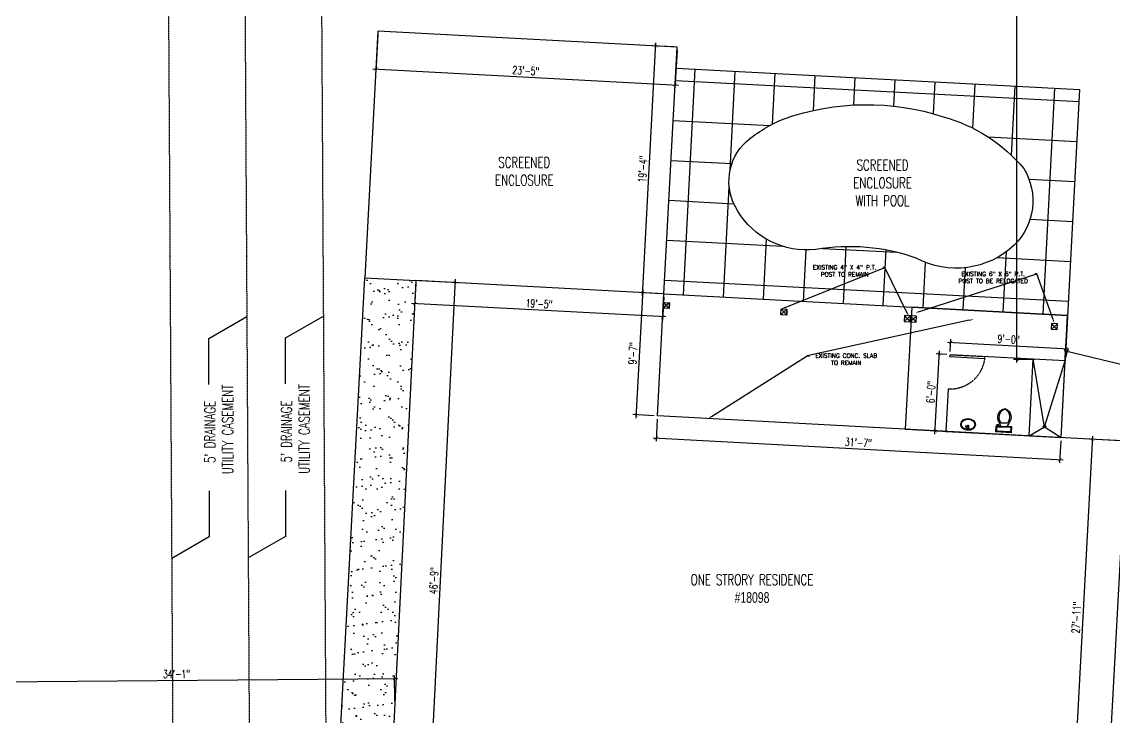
# Model space of a CAD drawing. Header units: inches. Extents: x 44047 to 46838, y -509 to 1872.
# Drawn here: x 45123 to 46147, y 423 to 1075 of the extents above; entities that cross this region are included whole.
import ezdxf
from ezdxf import colors
from ezdxf.entities.mleader import LeaderData, LeaderLine
from ezdxf.math import Vec2, Vec3

# ---------------------------------------------------------------- set-up
doc = ezdxf.new("R2010")
doc.units = ezdxf.units.IN
doc.header["$LTSCALE"] = 0.5
doc.header["$MEASUREMENT"] = 0
doc.linetypes.add('DASHED', pattern=[0.75, 0.5, -0.25])
doc.linetypes.add('HIDDEN', pattern=[0.375, 0.25, -0.125])
doc.layers.get('Defpoints').update_dxf_attribs({"color": 140})
for name, color, linetype in [('A-TEXT', 3, 'Continuous'), ('COM-FXT', 1, 'Continuous'), ('DIMS', 8, 'Continuous'), ('FLP-DR', 1, 'Continuous')]:
    doc.layers.add(name, color=color, linetype=linetype)
doc.layers.add('P-HANDWASH', color=1, linetype='Continuous', lineweight=13)
doc.layers.add('P-TOILET', color=1, linetype='Continuous', lineweight=13)
doc.styles.add('DimText', font='simplex.shx', dxfattribs={"width": 0.7})
doc.styles.add('RomanS', font='romans.shx')
doc.dimstyles.new('Copy of S25-T09375', dxfattribs={"dimscale": 48, "dimtxt": 0.15625, "dimasz": 0.0625, "dimexe": 0.0625, "dimexo": 0.0625, "dimgap": 0.03125, "dimtad": 1, "dimdec": 0, "dimzin": 3, "dimdsep": 46, "dimlunit": 4, "dimtxsty": 'DimText', "dimblk": 'ARCHTICK', "dimcen": 0.09375, "dimdle": 0.0625, "dimclrd": 1, "dimclre": 1, "dimclrt": 2, "dimadec": 1, "dimazin": 1, "dimtfac": 1, "dimtdec": 0, "dimtix": 1, "dimtmove": 2, "dimatfit": 3, "dimfxl": 1, "dimfrac": 1, "dimtzin": 3, "dimlwd": -1, "dimlwe": -1, "dimarcsym": 0})

# ---------------------------------------------------------------- blocks, each defined once
blk = doc.blocks.new('_ArchTick')
at = {"color": 0, "linetype": 'ByBlock', "const_width": 0.15}
blk.add_lwpolyline([(-0.5, -0.5), (0.5, 0.5)], dxfattribs=at)
blk = doc.blocks.new('*D42')
at = {"layer": 'Defpoints', "color": 0, "transparency": 16777216}
for p in [(45456.79321037421, 1066.535599514355), (45737.1913107494, 1051.51743364806), (45735.28897083527, 1015.999614565712)]:
    blk.add_point(p, dxfattribs=at)
at = {"layer": 'DIMS', "color": 1, "transparency": 16777216}
for p, q in [((45456.63275988418, 1063.539893313765), (45454.73041997006, 1028.022074231417)), ((45737.03086025937, 1048.52172744747), (45735.12852034525, 1013.003908365122)), ((45451.89516425949, 1031.178230922032), (45738.28467703586, 1015.839164075687))]:
    blk.add_line(p, q, dxfattribs=at)
at = {"layer": 'DIMS', "color": 1, "transparency": 16777216, "xscale": 3, "yscale": 3, "zscale": 3}
for p, rotation in [((45454.89087046008, 1031.017780432007), 176.9341585486259), ((45735.28897083527, 1015.999614565712), 356.9341585486259)]:
    blk.add_blockref('_ArchTick', p, dxfattribs=dict(at, rotation=rotation))
at = {"layer": 'DIMS', "color": 2, "transparency": 16777216, "insert": (45595.40891150284, 1029.464446730984), "char_height": 7.5, "attachment_point": 5, "rotation": 356.9341585486259, "style": 'DimText'}
blk.add_mtext('23\'-5"', dxfattribs=at)
blk = doc.blocks.new('*D43')
at = {"layer": 'Defpoints', "color": 0, "transparency": 16777216}
for p in [(45717.17305589424, 1052.589614491532), (45737.1913107494, 1051.51743364806), (45724.80453291949, 820.2489149625435)]:
    blk.add_point(p, dxfattribs=at)
at = {"layer": 'DIMS', "color": 1, "transparency": 16777216}
for p, q in [((45704.62582757431, 818.3253896054266), (45717.33350638426, 1055.585320692122)), ((45734.1956045488, 1051.677884138084), (45714.17734969365, 1052.750064981557)), ((45721.8088267189, 820.4093654525682), (45701.79057186376, 821.481546296041))]:
    blk.add_line(p, q, dxfattribs=at)
at = {"layer": 'DIMS', "color": 1, "transparency": 16777216, "xscale": 3, "yscale": 3, "zscale": 3}
for p, rotation in [((45717.17305589424, 1052.589614491532), 86.93415854862526), ((45704.78627806434, 821.3210958060163), 266.9341585486252)]:
    blk.add_blockref('_ArchTick', p, dxfattribs=dict(at, rotation=rotation))
at = {"layer": 'DIMS', "color": 2, "transparency": 16777216, "insert": (45705.02391774717, 937.2743460039537), "char_height": 7.5, "attachment_point": 5, "rotation": 86.93415854862526, "style": 'DimText'}
blk.add_mtext('19\'-4"', dxfattribs=at)
blk = doc.blocks.new('*D44')
at = {"layer": 'Defpoints', "color": 0, "transparency": 16777216}
for p in [(45724.80453291951, 820.2489149625435), (45698.65706934551, 706.8851189434899), (45718.67532420057, 705.8129381000217)]:
    blk.add_point(p, dxfattribs=at)
at = {"layer": 'DIMS', "color": 1, "transparency": 16777216}
for p, q in [((45704.94672855447, 824.3168020066014), (45698.49661885548, 703.8894127429003)), ((45721.80882671892, 820.4093654525682), (45701.79057186385, 821.4815462960364)), ((45715.67961799999, 705.9733885900464), (45695.66136314491, 707.0455694335146))]:
    blk.add_line(p, q, dxfattribs=at)
at = {"layer": 'DIMS', "color": 1, "transparency": 16777216, "xscale": 3, "yscale": 3, "zscale": 3}
for p, rotation in [((45704.78627806444, 821.3210958060117), 86.93415854862627), ((45698.65706934551, 706.8851189434899), 266.9341585486263)]:
    blk.add_blockref('_ArchTick', p, dxfattribs=dict(at, rotation=rotation))
at = {"layer": 'DIMS', "color": 2, "transparency": 16777216, "insert": (45695.76592447285, 764.4220982299125), "char_height": 7.5, "attachment_point": 5, "rotation": 86.93415854862629, "style": 'DimText'}
blk.add_mtext('9\'-7"', dxfattribs=at)
blk = doc.blocks.new('*D52')
at = {"layer": 'Defpoints', "color": 0, "transparency": 16777216}
for p in [(45718.67532420056, 705.8129381000217), (46096.84658544625, 685.5580265308877), (46095.73372698023, 664.7802962383416)]:
    blk.add_point(p, dxfattribs=at)
at = {"layer": 'DIMS', "color": 1, "transparency": 16777216}
for p, q in [((45718.51487371053, 702.817231899432), (45717.40201524452, 682.039501606886)), ((45714.56675953395, 685.1956582974999), (46098.72943318082, 664.6198457483174)), ((46096.68613495622, 682.562320330298), (46095.57327649021, 661.784590037752))]:
    blk.add_line(p, q, dxfattribs=at)
at = {"layer": 'DIMS', "color": 1, "transparency": 16777216, "xscale": 3, "yscale": 3, "zscale": 3}
for p, rotation in [((45717.56246573454, 685.0352078074757), 176.9341585486266), ((46095.73372698023, 664.7802962383416), 356.9341585486266)]:
    blk.add_blockref('_ArchTick', p, dxfattribs=dict(at, rotation=rotation))
at = {"layer": 'DIMS', "color": 2, "transparency": 16777216, "insert": (45906.96708721255, 680.863501255033), "char_height": 7.5, "attachment_point": 5, "rotation": 356.9341585486266, "style": 'DimText'}
blk.add_mtext('31\'-7"', dxfattribs=at)
blk = doc.blocks.new('*D53')
at = {"layer": 'Defpoints', "color": 0, "transparency": 16777216}
for p in [(45492.33773175375, 832.6998729884472), (45724.80453291949, 820.248914962544), (45491.18540722548, 811.1852878106556)]:
    blk.add_point(p, dxfattribs=at)
at = {"layer": 'DIMS', "color": 1, "transparency": 16777216}
for p, q in [((45492.17728126373, 829.7041667878575), (45491.02495673545, 808.1895816100659)), ((45726.64791459181, 798.5738792947277), (45488.18970102489, 811.3457383006803)), ((45724.64408242947, 817.2532087619543), (45723.4917579012, 795.7386235841627))]:
    blk.add_line(p, q, dxfattribs=at)
at = {"layer": 'DIMS', "color": 1, "transparency": 16777216, "xscale": 3, "yscale": 3, "zscale": 3}
for p, rotation in [((45491.18540722548, 811.1852878106556), 176.9341585486256), ((45723.65220839122, 798.7343297847524), 356.9341585486256)]:
    blk.add_blockref('_ArchTick', p, dxfattribs=dict(at, rotation=rotation))
at = {"layer": 'DIMS', "color": 2, "transparency": 16777216, "insert": (45607.73779866351, 810.9155580298288), "char_height": 7.5, "attachment_point": 5, "rotation": 356.93415854862565, "style": 'DimText'}
blk.add_mtext('19\'-5"', dxfattribs=at)
blk = doc.blocks.new('*D54')
at = {"layer": 'Defpoints', "color": 0, "transparency": 16777216}
for p in [(45492.34733671352, 832.8939042544339), (45464.63066832055, 272.9852326261389), (45501.3204717734, 271.1690094325445)]:
    blk.add_point(p, dxfattribs=at)
at = {"layer": 'DIMS', "color": 1, "transparency": 16777216}
for p, q in [((45495.34366776471, 832.7455795037208), (45532.03347121756, 830.9293563101264)), ((45529.18546491709, 834.0740121120293), (45501.17214702269, 268.1726783813542)), ((45467.62699937174, 272.8369078754258), (45504.31680282459, 271.0206846818314))]:
    blk.add_line(p, q, dxfattribs=at)
at = {"layer": 'DIMS', "color": 1, "transparency": 16777216, "xscale": 3, "yscale": 3, "zscale": 3}
for p, rotation in [((45529.03714016637, 831.0776810608395), 87.16605054410567), ((45501.3204717734, 271.1690094325445), 267.1660505441057)]:
    blk.add_blockref('_ArchTick', p, dxfattribs=dict(at, rotation=rotation))
at = {"layer": 'DIMS', "color": 2, "transparency": 16777216, "insert": (45509.22181447526, 551.4182289772757), "char_height": 7.5, "attachment_point": 5, "rotation": 87.16605054410572, "style": 'DimText'}
blk.add_mtext('46\'-9"', dxfattribs=at)
blk = doc.blocks.new('*D59')
at = {"layer": 'Defpoints', "color": 0, "transparency": 16777216}
for p in [(46158.44499444712, 682.2588061644278), (46108.22203730321, 349.0680207264777), (46140.50662966238, 347.338852938512)]:
    blk.add_point(p, dxfattribs=at)
at = {"layer": 'DIMS', "color": 1, "transparency": 16777216}
for p, q in [((46126.32085257797, 686.9836801529832), (46108.06158681319, 346.072314525888)), ((46155.44928824653, 682.419256654452), (46123.16469588735, 684.1484244424182)), ((46137.51092346179, 347.4993034285362), (46105.22633110262, 349.2284712165024))]:
    blk.add_line(p, q, dxfattribs=at)
at = {"layer": 'DIMS', "color": 1, "transparency": 16777216, "xscale": 3, "yscale": 3, "zscale": 3}
for p, rotation in [((46126.16040208795, 683.9879739523935), 86.93415854862693), ((46108.22203730321, 349.0680207264777), 266.9341585486269)]:
    blk.add_blockref('_ArchTick', p, dxfattribs=dict(at, rotation=rotation))
at = {"layer": 'DIMS', "color": 2, "transparency": 16777216, "insert": (46111.23547046346, 516.8469881946125), "char_height": 7.5, "attachment_point": 5, "rotation": 86.9341585486269, "style": 'DimText'}
blk.add_mtext('27\'-11"', dxfattribs=at)
blk = doc.blocks.new('*D46')
at = {"layer": 'Defpoints', "color": 0, "transparency": 16777216}
for p in [(45472.46773632155, 459.6422194064509), (45064.03186371175, 431.9825219278719), (45472.67313239311, 435.452283559158)]:
    blk.add_point(p, dxfattribs=at)
at = {"layer": 'DIMS', "color": 1, "transparency": 16777216}
for p, q in [((45472.64766039487, 438.4521754200933), (45472.4422643233, 462.6421112673861)), ((45060.82657577925, 456.1469857769235), (45475.46762818248, 459.6676914046919)), ((45064.0063917135, 434.9824137888071), (45063.80099564194, 459.1723496360999))]:
    blk.add_line(p, q, dxfattribs=at)
at = {"layer": 'DIMS', "color": 1, "transparency": 16777216, "xscale": 3, "yscale": 3, "zscale": 3}
for p, rotation in [((45472.46773632155, 459.6422194064509), 0.486485177012526), ((45063.82646764018, 456.1724577751646), 180.4864851770125)]:
    blk.add_blockref('_ArchTick', p, dxfattribs=dict(at, rotation=rotation))
at = {"layer": 'DIMS', "color": 2, "transparency": 16777216, "insert": (45268.09646122246, 463.8714093143338), "char_height": 7.5, "attachment_point": 5, "rotation": 0.486485177012526, "style": 'DimText'}
blk.add_mtext('34\'-1"', dxfattribs=at)
blk = doc.blocks.new('*D68')
at = {"layer": 'Defpoints', "color": 0, "transparency": 16777216}
for p in [(46101.31313244597, 768.9511189415102), (45992.85197398573, 763.2311929859402), (46100.69739720695, 757.4549753450547)]:
    blk.add_point(p, dxfattribs=at)
at = {"layer": 'DIMS', "color": 1, "transparency": 16777216}
for p, q in [((45990.47200302415, 774.8877870724205), (46104.30883864656, 768.7906684514855)), ((45993.01242447575, 766.2268991865294), (45993.62815971477, 777.7230427829854)), ((46100.85784769698, 760.4506815456439), (46101.47358293599, 771.9468251420999))]:
    blk.add_line(p, q, dxfattribs=at)
at = {"layer": 'DIMS', "color": 1, "transparency": 16777216, "xscale": 3, "yscale": 3, "zscale": 3}
for p, rotation in [((45993.46770922474, 774.7273365823958), 176.9341585486244), ((46101.31313244597, 768.9511189415102), 356.9341585486243)]:
    blk.add_blockref('_ArchTick', p, dxfattribs=dict(at, rotation=rotation))
at = {"layer": 'DIMS', "color": 2, "transparency": 16777216, "insert": (46047.70941169053, 777.7949769940778), "char_height": 7.5, "attachment_point": 5, "rotation": 356.93415854862434, "style": 'DimText'}
blk.add_mtext('9\'-0"', dxfattribs=at)
blk = doc.blocks.new('A$C58810f25')
at = {"layer": 'FLP-DR'}
blk.add_lwpolyline([(0, 1.73331594836543), (32.39100258051621, 0), (32.49933482729102, 2.024437661282263), (0.1083322467675316, 3.757753609647693), (0, 1.73331594836543)], dxfattribs=at)
at = {"layer": 'FLP-DR', "color": 8, "linetype": 'HIDDEN'}
blk.add_arc((-0.0608004700334277, 1.606205591811658), 32.56757153548142, 0.987923163974045, 86.83573399915738, dxfattribs=at)
blk = doc.blocks.new('toilet')
at = {"layer": 'COM-FXT'}
for p, q in [((10.5, 7.499999999999993), (10, 7.499999999999993)), ((10, 6.499999999999993), (11.5, 6.499999999999993)), ((10, 3.999999999999993), (10, -4.000000000000007)), ((10.5, 9.499999999999993), (10.5, 7.499999999999993)), ((11.5, 9.499999999999993), (10.5, 9.499999999999993)), ((11.5, 6.499999999999993), (11.5, 9.499999999999993)), ((14, -4.000000000000007), (14, 3.999999999999993)), ((8, -9), (4, -9))]:
    blk.add_line(p, q, dxfattribs=at)
blk.add_lwpolyline([(13.9999685112673, 5.999926353033054, -0.5013212597630101), (32.86113981093854, 1.044657343271858, -0.1328909081877282), (32.86113982741608, -1.044699165413483, -0.5013255227242797), (13.99982823710934, -5.99991411855445), (10, -4.000000000000007), (10, -10), (2, -10), (2.000000000000007, 10), (10, 9.999999999999993), (10, 3.999999999999993), (14.00016393024498, 6.000081965122256)], format="xyb", dxfattribs=at)
for points in [[(3, -8), (3.000000000000007, 8)], [(4.000000000000007, 8.999999999999993), (8.000000000000007, 8.999999999999993)], [(9, 7.999999999999993), (9, -8.000000000000007)]]:
    blk.add_lwpolyline(points, dxfattribs=at)
for centre, radius, start, end in [((3.875000000000007, 8.125000000000004), 0.8838834999999999, 81.86989999999994, 188.1301), ((8.125000000000007, 8.125000000000004), 0.8838834999999999, 351.8699, 98.13010199999997), ((21.8174092908846, -4.199957580658975), 11.3291791325804, 31.05317606259502, 133.6322745576281), ((27.87646475467886, -2.096609841828467e-05), 4, 335.7318259511041, 24.26817525506292), ((3.875, -8.124999999999996), 0.8838834999999999, 171.8699, 278.1300999999999), ((8.125, -8.124999999999996), 0.8838834999999999, 261.8699, 8.130100000000018), ((21.81738596564128, 4.199890672038237), 11.32918622148567, 226.3679078330526, 328.9469934226137)]:
    blk.add_arc(centre, radius, start, end, dxfattribs=at)
at = {"layer": 'Defpoints'}
blk.add_point((15, -4.667924896040176e-05), dxfattribs=at)
blk = doc.blocks.new('Bath Sink')
at = {"layer": 'P-HANDWASH', "lineweight": 5}
for p, q in [((-3.985825609085651, 0.05420889296055975), (-3.783988130893789, 0.666718688691617)), ((-3.825449630803746, -0.677659403182588), (-3.309784275302292, 0.8872139018358212)), ((-3.309784275302292, 0.8872139018358212), (-0.8282818582030274, 0.8872139018358212)), ((0.5758679483251541, 1.429196125663111), (2.002211601457702, 3.513932751187895)), ((3.309742252924536, 0.8873133724928266), (1.002179780827461, 0.8872440217282929)), ((2.544232880003477, 3.141227011550654), (1.134689062850171, 1.080929743442539)), ((3.825484209068435, -0.6776341626209614), (3.309742252924536, 0.8873133724928266)), ((3.985833650749413, 0.05444847040780587), (3.783959356561752, 0.6669461332548963))]:
    blk.add_line(p, q, dxfattribs=at)
for centre, radius in [((-1.942120890579744, 0.06007171804503741), 0.2665890373946038), ((-0.02471555615825594, 4.415362983271734), 1.344650110944435), ((-0.02471555615825594, 4.415362983271734), 1.101793776107621), ((-0.02471555615825594, 4.415362983271734), 0.1720858190194747), ((1.942101519221239, 0.06018845313246857), 0.2665890373946038)]:
    blk.add_circle(centre, radius, dxfattribs=at)
for centre, radius, start, end in [((-1.065812896903296, 2.209234653621934), 0.2128046339908395, 27.64439847771271, 203.864210649903), ((-8.738347079720654, -1.185032368413886), 8.177000453321106, 7.722931560624327, 23.86421064990297), ((-1.015396011377391, 2.174035960889341), 0.1575586195876426, 89.25166587305569, 172.2349174781302), ((6.366248164968681, 6.101958349743654), 8.177000453321106, 207.6443984777127, 223.7856776533808), ((-3.324909680737747, -0.002434475489280885), 2.776126556850262, 3.994044638134168, 25.49530205802242), ((0, 0), 0.6413333688879299, 187.7229315606243, 43.78567765338136), ((-0.02471555615825594, 0.00146993616817781), 0.5190853054896466, 53.92915045819742, 167.1557320601473), ((2.071319402610214, 2.600897199883548), 2.776126556850262, 206.013307103064, 227.5145643183764), ((-4.238315372120709, 10.44379508668044), 10.44291968507845, 294.1979000983657, 295.3017425147386), ((-2.06641043576937, 3.246082801365446), 3.20666684443965, 312.1188936969804, 325.486761164964), ((-0.3537388303530093, 1.60468638774455), 0.938854400686627, 303.2508477105049, 326.9930928597739), ((3.776965588643321, -0.7359596345222599), 3.20666684443965, 145.4867025102749, 168.9738092555116), ((1.614418574253932, 0.2731407652536291), 0.938854400686627, 144.8467238218948, 173.3537428822992), ((-0.640066782636822, 5.33081942689023), 3.20666684443965, 325.486761164964, 339.9892066426125), ((2.791386940549273, 4.081140300999323), 0.4452603963289739, 310.9842572268959, 159.9892066426125), ((2.704158812179998, 3.947878706026131), 0.2432426539818091, 207.422967175592, 266.6757840501908), ((5.186509405796613, 1.324337633352116), 3.20666684443965, 130.9842572268959, 145.4867025102749), ((2.788300838955251, 4.067936104845103), 0.2605052841723741, 315.3635488660453, 117.4443261021622), ((2.848487402843148, 4.101576422384824), 0.3093069251884041, 336.3620423404261, 46.61725154261521)]:
    blk.add_arc(centre, radius, start, end, dxfattribs=at)
at = {"layer": 'P-HANDWASH', "lineweight": 5, "extrusion": (2.501669796823274e-32, 1.665334536937735e-16, -1)}
blk.add_ellipse((-2.101043060065422e-05, 6.573650866576827), major_axis=(-9.940667217762917, 1.49328956959466e-15), ratio=0.7903225806451614, dxfattribs=at)
at = {"layer": 'P-HANDWASH', "lineweight": 5, "extrusion": (-5.551115123125785e-17, 5.551115123125603e-17, -1)}
blk.add_ellipse((-0.6616553537248393, 4.415362983271734), major_axis=(0.4648539785440732, 2.048554482074462e-17), ratio=0.1379644788448604, dxfattribs=at)
at = {"layer": 'P-HANDWASH', "lineweight": 5, "extrusion": (3.519265968729765e-17, 1.719777770943962e-16, -0.9999999999999999)}
blk.add_ellipse((-0.5763216015207462, 4.73383288198238), major_axis=(0.4025753544694339, -0.2324269892720367), ratio=0.1379644788448604, dxfattribs=at)
at = {"layer": 'P-HANDWASH', "lineweight": 5, "extrusion": (-7.582964277521803e-17, 2.031849154396019e-17, -1)}
blk.add_ellipse((-0.5763216015207462, 4.096893084561998), major_axis=(0.4025753544694337, 0.2324269892720367), ratio=0.1379644788448603, dxfattribs=at)
at = {"layer": 'P-HANDWASH', "lineweight": 5, "extrusion": (2.884444029575347e-16, 1.665334536937734e-16, -1)}
blk.add_ellipse((-0.3431854549269673, 4.966969028634594), major_axis=(0.2324269892720365, -0.4025753544694342), ratio=0.1379644788448604, dxfattribs=at)
at = {"layer": 'P-HANDWASH', "lineweight": 5, "extrusion": (-1.288140747229145e-17, 1.997333527100253e-16, -1)}
blk.add_ellipse((-0.3431854549269673, 3.863756937909784), major_axis=(0.2324269892720365, 0.4025753544694339), ratio=0.1379644788448604, dxfattribs=at)
at = {"layer": 'P-HANDWASH', "lineweight": 5, "extrusion": (1.975928655650806e-32, 1.110223024625157e-16, -1)}
blk.add_ellipse((-0.02471555615825594, 5.052302780693026), major_axis=(-6.983048344119714e-17, -0.4648539785440733), ratio=0.1379644788448604, dxfattribs=at)
at = {"layer": 'P-HANDWASH', "lineweight": 5, "extrusion": (-5.551115123125782e-17, -1.387778780781448e-17, -1)}
blk.add_ellipse((-0.02471555615825594, 3.778423185617612), major_axis=(-2.398244705997461e-16, 0.4648539785440733), ratio=0.1379644788448604, dxfattribs=at)
at = {"layer": 'P-HANDWASH', "lineweight": 5, "extrusion": (1.239037099348071e-16, -7.437084071668744e-18, -0.9999999999999999)}
blk.add_ellipse((0.2937543426396161, 4.966969028634594), major_axis=(-0.2324269892720367, -0.4025753544694339), ratio=0.1379644788448604, dxfattribs=at)
at = {"layer": 'P-HANDWASH', "lineweight": 5, "extrusion": (-8.970743058303263e-17, 4.435552512375462e-17, -1)}
blk.add_ellipse((0.2937543426396161, 3.863756937909784), major_axis=(-0.2324269892720368, 0.4025753544694338), ratio=0.1379644788448603, dxfattribs=at)
at = {"layer": 'P-HANDWASH', "lineweight": 5, "extrusion": (-6.938893903907244e-17, 1.201851678989729e-16, -1)}
blk.add_ellipse((0.5268904892334092, 4.73383288198238), major_axis=(-0.402575354469434, -0.2324269892720369), ratio=0.1379644788448604, dxfattribs=at)
at = {"layer": 'P-HANDWASH', "lineweight": 5, "extrusion": (9.070381091855557e-17, 2.681259114135748e-16, -1)}
blk.add_ellipse((0.5268904892334092, 4.096893084561998), major_axis=(-0.4025753544694339, 0.2324269892720365), ratio=0.1379644788448604, dxfattribs=at)
at = {"layer": 'P-HANDWASH', "lineweight": 5, "extrusion": (1.051482282344932e-32, 1.110223024625156e-16, -1)}
blk.add_ellipse((0.6122242414083274, 4.415362983271734), major_axis=(-0.4648539785440732, 4.402590393778519e-17), ratio=0.1379644788448604, dxfattribs=at)
at = {"layer": 'P-HANDWASH', "lineweight": 5}
for points, knots in [([(-4.028543211073, -0.07542485954309086), (-4.19109259298142, -0.01550844507437432), (-4.351398464380665, 0.04800617936689378), (-4.98276692679579, 0.3161345280395835), (-5.433657803624058, 0.5487277205456849), (-6.276890798822151, 1.069222671971147), (-6.669215795492818, 1.357109984681301), (-7.384245007518771, 1.978807535566375), (-7.706937303852996, 2.312596266697255), (-8.27421995257042, 3.015519350401519), (-8.518810150148624, 3.384627805862692), (-8.924206143378683, 4.147149921861455), (-9.085027661506146, 4.54054412970072), (-9.31977631705982, 5.340864944191708), (-9.393726076486644, 5.747792576498796), (-9.433821200152096, 6.29535035823028), (-9.438910936134278, 6.43450063830187), (-9.438910936134278, 6.573650866576827), (-9.438910936134278, 6.828588087575554), (-9.421820711443019, 7.083526359194366), (-9.332912888577326, 7.744501531361493), (-9.234191194348256, 8.148654806437662), (-8.950549808277543, 8.940449965160042), (-8.765607531415824, 9.328086174568853), (-8.313289209528108, 10.07597391314357), (-8.045901777295029, 10.43620261423257), (-7.43513492675639, 11.11829076042432), (-7.09175969468896, 11.44012484364066), (-6.338247571617316, 12.03510499794356), (-5.928124650596004, 12.30823155613598), (-5.052838305629066, 12.79684112204268), (-4.587692642376012, 13.01231150014246), (-3.616076137756579, 13.37849841044954), (-3.109623827870422, 13.52920748355336), (-2.070549836487771, 13.76090087181819), (-1.537946537820233, 13.84188123437889), (-0.4626106998205302, 13.93145098756304), (0.08010366141722614, 13.94003898809206), (1.159285449912772, 13.88453960185052), (1.695734723807618, 13.82045306808232), (2.74621832215476, 13.62170930629691), (3.260234321727893, 13.48705536873149), (4.250437979006961, 13.15160972057947), (4.726607105436841, 12.95082451903545), (5.627011312100478, 12.48973424370979), (6.051228280501533, 12.22944040454695), (6.835483452314406, 11.65787617571914), (7.195506359430993, 11.34662359760932), (7.841502807410734, 10.68318171575265), (8.127469211058553, 10.33101681169774), (8.61821650023083, 9.596649197427723), (8.823004924944485, 9.214471143318406), (9.14701129671306, 8.431065781320285), (9.266250495155361, 8.029849356677005), (9.417074476105114, 7.218854373407339), (9.448677603294414, 6.80906387718278), (9.423775003522678, 5.990905058141834), (9.367265744219964, 5.582515500328554), (9.167032708271933, 4.777212892176976), (9.023287406239064, 4.380294114172102), (8.651242713033668, 3.608549460313043), (8.422924951193721, 3.233739905125731), (7.886842246130925, 2.517234004715647), (7.579074372900067, 2.175563414982207), (6.891995720631655, 1.536073016638511), (6.512695093073603, 1.238276016973032), (5.69312689568838, 0.6962186762166311), (5.252875822536737, 0.451974135965429), (4.541659788634746, 0.1250220449392145), (4.287966159908166, 0.02023172118242655), (4.02856132695959, -0.07539848273427197)], [5.148830076774693, 5.148830076774693, 5.148830076774693, 5.148830076774693, 5.205466529250736, 5.205466529250736, 5.37545179391878, 5.37545179391878, 5.545437058586825, 5.545437058586825, 5.715422323254869, 5.715422323254869, 5.885407587922914, 5.885407587922914, 6.055392852590958, 6.055392852590958, 6.225378117259003, 6.225378117259003, 6.283185307179586, 6.283185307179586, 6.283185307179586, 6.389093896388986, 6.389093896388986, 6.559079161057031, 6.559079161057031, 6.729064425725076, 6.729064425725076, 6.89904969039312, 6.89904969039312, 7.069034955061165, 7.069034955061165, 7.23902021972921, 7.23902021972921, 7.409005484397254, 7.409005484397254, 7.578990749065299, 7.578990749065299, 7.748976013733344, 7.748976013733344, 7.918961278401389, 7.918961278401389, 8.088946543069433, 8.088946543069433, 8.258931807737477, 8.258931807737477, 8.428917072405522, 8.428917072405522, 8.598902337073568, 8.598902337073568, 8.76888760174161, 8.76888760174161, 8.938872866409657, 8.938872866409657, 9.1088581310777, 9.1088581310777, 9.278843395745746, 9.278843395745746, 9.448828660413788, 9.448828660413788, 9.618813925081835, 9.618813925081835, 9.788799189749877, 9.788799189749877, 9.958784454417923, 9.958784454417923, 10.12876971908597, 10.12876971908597, 10.29875498375401, 10.29875498375401, 10.46874024842205, 10.46874024842205, 10.55912588178352, 10.55912588178352, 10.55912588178352, 10.55912588178352]), ([(-3.783988130893789, 0.666718688691617), (-4.07780236602882, 0.7759471625140577), (-4.363022496570792, 0.8976375646579982), (-5.037028944812619, 1.22434373228225), (-5.414115481194784, 1.442109959469235), (-6.114027259512667, 1.918320044007487), (-6.436835189188614, 2.17674183669078), (-7.020693550687568, 2.725266028467558), (-7.281736683811559, 3.015335239333581), (-7.737379556572037, 3.617782165606513), (-7.931993465238904, 3.930122509434113), (-8.252843648741774, 4.568463201635495), (-8.379120158902921, 4.894442784209787), (-8.563297221067856, 5.553102037704775), (-8.621245091949575, 5.885800659694723), (-8.653770620940477, 6.337325483245877), (-8.658021490431665, 6.455488255988712), (-8.658021490431665, 6.573650866576827), (-8.658021490431665, 6.828066552278869), (-8.638321881242561, 7.082489606558738), (-8.547109398413, 7.668274556870529), (-8.461332732535936, 7.998937871571798), (-8.221350592822404, 8.650959535001675), (-8.067096591095122, 8.972318946251107), (-7.690762279994445, 9.598068737866924), (-7.468651725525106, 9.902428335491095), (-6.959557963178568, 10.48510926979088), (-6.672570676680095, 10.76339323091997), (-6.039550485953242, 11.2845650732479), (-5.693530248464469, 11.52742413505439), (-4.950973448713498, 11.96913778268026), (-4.554455746235902, 12.16797461877286), (-3.721625572933249, 12.51448544601863), (-3.28533247524571, 12.66214985816168), (-2.385274139334911, 12.90100462748433), (-1.921527038521646, 12.99219030458335), (-0.9799172776601353, 13.11482557379895), (-0.5020716188909802, 13.14627328165898), (0.4538705489774344, 13.14831118038546), (0.9319504848736102, 13.11890134278838), (1.874488996932428, 13.00026925990642), (2.338930599172244, 12.91104882678519), (3.240812701541017, 12.67598122983782), (3.678235109814892, 12.53013862523312), (4.513715015107067, 12.18706193147955), (4.911753167539899, 11.98983720878914), (5.657678814523877, 11.55108156656479), (6.005547367979887, 11.30956806381619), (6.642509814990831, 10.79078191836015), (6.93159068527055, 10.51353771287268), (7.445021632434049, 9.932620385273367), (7.669375030683739, 9.62898451201545), (8.050252579642319, 9.004393602382152), (8.206806076715026, 8.683469967736528), (8.451381911552488, 8.032090919262373), (8.539452592830287, 7.701635856573375), (8.64753784339183, 7.037084604196025), (8.667587087503819, 6.702946874743247), (8.639892476491497, 6.035634521434076), (8.59213871740647, 5.702404691811353), (8.428427179424546, 5.0418215119862), (8.312424231245757, 4.714442665741444), (8.01203457328242, 4.072146042271925), (7.82760464470627, 3.757244229208482), (7.391882952704378, 3.148305174023335), (7.140573001705803, 2.8543044544449), (6.575298803975443, 2.29650858851619), (6.261339379237967, 2.032748014422395), (5.577836366971042, 1.544568533615347), (5.208309218371426, 1.32017337704292), (4.486861884305085, 0.9512888918416138), (4.141808987004737, 0.7997528922960555), (3.783987880429351, 0.6667257670233084)], [5.152029941007743, 5.152029941007743, 5.152029941007743, 5.152029941007743, 5.26254688275793, 5.26254688275793, 5.423175054811605, 5.423175054811605, 5.583803226865279, 5.583803226865279, 5.744431398918953, 5.744431398918953, 5.905059570972628, 5.905059570972628, 6.065687743026302, 6.065687743026302, 6.226315915079977, 6.226315915079977, 6.283185307179586, 6.283185307179586, 6.283185307179586, 6.405630684219937, 6.405630684219937, 6.566258856273611, 6.566258856273611, 6.726887028327286, 6.726887028327286, 6.88751520038096, 6.88751520038096, 7.048143372434635, 7.048143372434635, 7.208771544488309, 7.208771544488309, 7.369399716541983, 7.369399716541983, 7.530027888595657, 7.530027888595657, 7.690656060649331, 7.690656060649331, 7.851284232703006, 7.851284232703006, 8.01191240475668, 8.01191240475668, 8.172540576810354, 8.172540576810354, 8.33316874886403, 8.33316874886403, 8.493796920917703, 8.493796920917703, 8.654425092971376, 8.654425092971376, 8.815053265025051, 8.815053265025051, 8.975681437078727, 8.975681437078727, 9.1363096091324, 9.1363096091324, 9.296937781186074, 9.296937781186074, 9.45756595323975, 9.45756595323975, 9.618194125293424, 9.618194125293424, 9.778822297347098, 9.778822297347098, 9.939450469400771, 9.939450469400771, 10.10007864145445, 10.10007864145445, 10.26070681350812, 10.26070681350812, 10.4213349855618, 10.4213349855618, 10.55592872941047, 10.55592872941047, 10.55592872941047, 10.55592872941047]), ([(3.668425274725962, -0.201060579190198), (3.556742465200927, -0.2378668911969726), (3.44412981597327, -0.2730020326935119), (2.825486359877885, -0.4552789537538047), (2.303515639449046, -0.5703150191302484), (1.241645110413103, -0.7289857959085566), (0.7017635624649898, -0.7726179571682223), (-0.3796462330017789, -0.787044531479296), (-0.9211563417105424, -0.7578387242792815), (-1.989487072326966, -0.6275468170597378), (-2.516289472393524, -0.5264627762844611), (-3.244273679056647, -0.3338238796786754), (-3.457986061087936, -0.2704107095451036), (-3.668402173144912, -0.2010724626597948)], [4.31736277281689, 4.31736277281689, 4.31736277281689, 4.31736277281689, 4.355540205910514, 4.355540205910514, 4.525525470578558, 4.525525470578558, 4.695510735246603, 4.695510735246603, 4.865495999914647, 4.865495999914647, 5.035481264582692, 5.035481264582692, 5.107408275151194, 5.107408275151194, 5.107408275151194, 5.107408275151194])]:
    blk.add_open_spline(points, degree=3, knots=knots, dxfattribs=at)
blk = doc.blocks.new('*D139')
at = {"layer": 'Defpoints', "color": 0, "transparency": 16777216}
for p in [(46055.35204466707, 1496.673891788083), (46075.24009256076, 1496.673891788083), (46075.24009256076, 758.8184725412924)]:
    blk.add_point(p, dxfattribs=at)
at = {"layer": 'DIMS', "color": 1, "transparency": 16777216}
for p, q in [((46072.24009256076, 1496.673891788083), (46052.35204466707, 1496.673891788083)), ((46055.35204466707, 755.8184725412924), (46055.35204466707, 1499.673891788083)), ((46072.24009256076, 758.8184725412924), (46052.35204466707, 758.8184725412924))]:
    blk.add_line(p, q, dxfattribs=at)
at = {"layer": 'DIMS', "color": 1, "transparency": 16777216, "xscale": 3, "yscale": 3, "zscale": 3}
for p, rotation in [((46055.35204466707, 1496.673891788083), 90), ((46055.35204466707, 758.8184725412924), 270)]:
    blk.add_blockref('_ArchTick', p, dxfattribs=dict(at, rotation=rotation))
at = {"layer": 'DIMS', "color": 2, "transparency": 16777216, "insert": (46049.38775895278, 1127.746182164675), "char_height": 7.5, "attachment_point": 5, "rotation": 90, "style": 'DimText'}
blk.add_mtext('61\'-6"', dxfattribs=at)
blk = doc.blocks.new('*D140')
at = {"layer": 'Defpoints', "color": 0, "transparency": 16777216}
for p in [(46100.69739720684, 757.4549753450628), (46102.81195227963, 766.2286384095496), (46427.60711380222, 678.6659228716217)]:
    blk.add_point(p, dxfattribs=at)
at = {"layer": 'DIMS', "color": 1, "transparency": 16777216}
for p, q in [((46101.40030554029, 760.371466365923), (46103.51486061309, 769.1451294304097)), ((46432.63815989587, 686.7366776026574), (46099.89546125877, 766.9315467430006)), ((46428.31002213567, 681.5824138924818), (46430.42457720847, 690.3560769569685))]:
    blk.add_line(p, q, dxfattribs=at)
at = {"layer": 'DIMS', "color": 1, "transparency": 16777216, "xscale": 3, "yscale": 3, "zscale": 3}
for p, rotation in [((46102.81195227963, 766.2286384095496), 166.4494725128615), ((46429.72166887501, 687.4395859361084), 346.4494725128616)]:
    blk.add_blockref('_ArchTick', p, dxfattribs=dict(at, rotation=rotation))
at = {"layer": 'DIMS', "color": 2, "transparency": 16777216, "insert": (46267.66425928788, 732.6323740833504), "char_height": 7.5, "attachment_point": 5, "rotation": 346.4494725128616, "style": 'DimText'}
blk.add_mtext('28\'-0"', dxfattribs=at)
blk = doc.blocks.new('*D141')
at = {"layer": 'Defpoints', "color": 0, "transparency": 16777216}
for p in [(45982.7545947067, 763.7720101906707), (45992.85197398567, 763.231192986038), (45989.00116222501, 691.33424417177)]:
    blk.add_point(p, dxfattribs=at)
at = {"layer": 'DIMS', "color": 1, "transparency": 16777216}
for p, q in [((45978.74333245601, 688.8793551758135), (45982.91504519672, 766.7677163912599)), ((45989.85626778508, 763.3916434760654), (45979.7588885061, 763.9324606806977)), ((45986.00545602442, 691.4946946617974), (45975.90807674544, 692.0355118664297))]:
    blk.add_line(p, q, dxfattribs=at)
at = {"layer": 'DIMS', "color": 1, "transparency": 16777216, "xscale": 3, "yscale": 3, "zscale": 3}
for p, rotation in [((45982.7545947067, 763.7720101906707), 86.9341585485728), ((45978.90378294604, 691.8750613764028), 266.9341585485728)]:
    blk.add_blockref('_ArchTick', p, dxfattribs=dict(at, rotation=rotation))
at = {"layer": 'DIMS', "color": 2, "transparency": 16777216, "insert": (45974.87343959424, 728.1425266387096), "char_height": 7.5, "attachment_point": 5, "rotation": 86.93415854857278, "style": 'DimText'}
blk.add_mtext('6\'-0"', dxfattribs=at)

msp = doc.modelspace()

# ---------------------------------------------------------------- hatches: boundary and pattern name
at = {"true_color": 0x636466}
h = msp.add_hatch(dxfattribs=at)
h.set_pattern_fill('ANSI37', color=251, scale=300, angle=42)
h.set_pattern_definition([(87.00000000000001, (0, 0), (-37.44860755329653, 1.962598359110391), []), (177, (0, 0), (-1.962598359110395, -37.44860755329653), [])])
h.paths.add_polyline_path([(46114.31534571816, 1011.710183841915), (45736.14408447246, 1031.965095411058), (45724.8045329195, 820.2489149625435), (46102.9757941652, 799.994003393401)])
edge = h.paths.add_edge_path(flags=16)
edge.add_arc((46012.29460945182, 907.4161803817351), 58.14689460999882, -45.46969205234279, 31.35211645178839, ccw=False)
edge.add_arc((45998.69596721861, 923.5689775820887), 79.2152825415344, 241.77765304327158, 313.34869528956483, ccw=False)
edge.add_arc((45898.34042096198, 674.6553283633009), 189.8372249927697, 70.65165937440862, 99.47997284960188)
edge.add_arc((45858.38911152185, 936.5433132936914), 75.14683983293699, 210.5310327224101, 276.6363932503788, ccw=False)
edge.add_arc((45836.52571191137, 925.6916176560828), 50.83245750016504, 132.5129141984397, 212.5147191577659, ccw=False)
edge.add_arc((45888.01387995415, 860.6496890249218), 133.7046100575534, 112.2299286052801, 129.941209034994, ccw=False)
edge.add_arc((45914.68530044534, 764.8846853086825), 232.7284913614045, 72.00851325896622, 109.38741277172531, ccw=False)
edge.add_arc((45946.82073624558, 841.7474595054742), 149.8536783127803, 39.79976674320562, 74.61817308879529, ccw=False)
h.paths.add_polyline_path([(45897.6228364642, 900.0745434691975), (45961.6228364642, 900.0745434691975), (45961.6228364642, 948.4078768025307), (45897.6228364642, 948.4078768025307)], flags=0)
h = msp.add_hatch(dxfattribs=at)
h.set_pattern_fill('AR-SAND', color=251, scale=10)
h.set_pattern_definition([(37.50000000000001, (4984.602370464141, 0.01067052681571568), (-0.6299335810960816, 19.26823769013158), [0, -15.2, 0, -17, 0, -16.25]), (7.499999999999999, (4984.602370464141, 0.01067052681571568), (17.69776705267727, 28.2214606522974), [0, -8.2, 0, -13.7, 0, -5.25]), (327.5, (4972.302370464141, 0.01067052681571568), (31.14141861751495, 0.05659053536964942), [0, -5, 0, -18, 0, -23.5]), (317.5, (4972.302370464141, 0.01067052681571568), (30.06126604572294, 8.776755649342494), [0, -2.5, 0, -11.8, 0, -13.5])])
h.paths.add_polyline_path([(45492.1317797638, 832.9045747812492), (45444.40643254432, 835.2670808288385), (45414.21896953658, 275.6844163165828), (45464.40330036688, 272.7573072497409)])

# ---------------------------------------------------------------- linework, layer by layer
at = {"color": 30, "linetype": 'DASHED', "true_color": 0xf26722}
for p, q in [((45258.16002255239, 1496.673891788083), (45266.87567404407, -3.326108211917017)), ((45401.59118153949, 1496.673891788083), (45410.30683303118, -3.326108211917017))]:
    msp.add_line(p, q, dxfattribs=at)
at = {"color": 251, "linetype": 'DASHED', "true_color": 0x636466}
msp.add_line((45329.87560204594, 1496.673891788083), (45338.59125353763, -3.326108211917017), dxfattribs=at)
at = {"color": 1}
for p, q in [((45736.14408447244, 1031.965095411058), (46114.31534571816, 1011.710183841915)), ((46114.31534571816, 1011.710183841915), (46100.69739720684, 757.4549753450605)), ((45724.8045329195, 820.2489149625435), (46102.9757941652, 799.994003393401)), ((45729.85420743145, 811.9880442074726), (45724.06792016533, 806.790075404766)), ((45724.36207939705, 812.2822034391793), (45729.56004819975, 806.4959161730585)), ((45729.56004819975, 806.4959161730585), (45729.85420743145, 811.9880442074726)), ((45840.07244606957, 805.8133227337257), (45834.28615880345, 800.6153539310191)), ((45834.58031803517, 806.1074819654324), (45839.77828683786, 800.3211946993116)), ((45839.77828683786, 800.3211946993116), (45840.07244606957, 805.8133227337257)), ((45955.73387962182, 799.6003313826156), (45949.9475923557, 794.402362579909)), ((45950.24175158742, 799.8944906143223), (45955.43972039011, 794.1082033482015)), ((45961.27352508984, 799.2726440931882), (45955.48723782372, 794.0746752904815)), ((45955.78139705544, 799.5668033248949), (45960.97936585813, 793.7805160587741)), ((46093.43830875061, 792.1448312577003), (46087.65202148449, 786.9468624549936)), ((46087.94618071622, 792.4389904894069), (46093.14414951891, 786.6527032232862))]:
    msp.add_line(p, q, dxfattribs=at)
at = {"color": 8}
for p, q in [((46081.3659133018, 695.6603218735958), (46070.74013917958, 759.0594907442675)), ((46081.3659133018, 695.6603218735958), (46100.69739720684, 757.4549753450605)), ((46066.89094871528, 687.1624550931865), (46081.3659133018, 695.6603218735958)), ((46081.3659133018, 695.6603218735958), (46096.8465854462, 685.5580265308906))]:
    msp.add_line(p, q, dxfattribs=at)
for points in [[(45724.8045329195, 820.2489149625435), (45737.1913107494, 1051.51743364806), (45456.79321037421, 1066.535599514355), (45444.40643254432, 835.2670808288385), (45492.34733671351, 832.8939042544334)], [(46099.73469426668, 739.4807381415279), (46100.69739720684, 757.4549753450605), (45992.85197398561, 763.231192986041)], [(45991.11711145381, 730.8402763681598), (45989.00115394122, 691.334089508528), (46063.16382785248, 687.3620802663146), (46096.8465854462, 685.5580265309111), (46097.80928838636, 703.5322637344553)]]:
    msp.add_lwpolyline(points)
at = {"color": 1}
msp.add_lwpolyline([(45837.43016808924, 984.4164488783244, -0.1645579116700901), (45986.56947119148, 986.2333168551486, -0.1531036973965999), (46061.95123875341, 937.6697837900974, -0.3483435447581501), (46053.0722391462, 865.9644461683893, -0.3228516715394679), (45961.23549880557, 853.7708809432042, 0.1264548928489341), (45867.07368900797, 861.8999904123739, -0.2967136222612868), (45793.66106995915, 898.3683454176753, -0.3639791532301447), (45802.17535498911, 963.161495088756, -0.07743425203353135), (45837.43016808924, 984.4164488783244)], format="xyb", dxfattribs=at)
for points in [[(45464.61885731659, 272.7466367229255), (45414.43452648629, 275.6737457897671), (45444.62198949403, 835.2564103020229)], [(45298.49132403644, 735.3839504638236), (45298.49132403644, 778.5519827886965), (45333.92931995814, 799.0121192736339)], [(45370.20448241151, 735.8006350610003), (45370.20448241151, 778.9686673858732), (45405.64247833322, 799.4288038708106)], [(45956.95266192623, 807.8150250670386), (45950.8234532073, 693.3790482045218), (46096.84658544625, 685.5580265308871), (46102.97579416522, 799.9940033933999), (45956.95266192623, 807.8150250670386)], [(46066.88932741894, 687.1625419301081), (46070.74013917958, 759.0594907442672)], [(46097.80928838636, 703.5322637344553), (46099.73469426668, 739.4807381415279)], [(45298.50598436857, 635.6550386368981), (45298.50598436857, 592.4870063120252), (45263.53106987108, 572.2942300120137)], [(45370.21914274365, 636.0717232340749), (45370.21914274365, 592.9036909092019), (45335.24422824616, 572.7109146091905)]]:
    msp.add_lwpolyline(points, dxfattribs=at)
for points in [[(46140.50662966238, 347.338852938512), (46158.44499444712, 682.2588061644274), (45718.67532420057, 705.8129381000217), (45724.8045329195, 820.2489149625435), (45492.33773175375, 832.6998729884472), (45464.63066832054, 272.9852326261389), (45695.89918700606, 260.5984547962435), (45701.35735560892, 370.8597563575169)], [(45729.85420743147, 811.9880442074718), (45729.56004819975, 806.4959161730585), (45724.06792016533, 806.790075404766), (45724.36207939705, 812.2822034391793)], [(45840.07244606959, 805.8133227337249), (45839.77828683786, 800.3211946993116), (45834.28615880345, 800.6153539310191), (45834.58031803517, 806.1074819654324)], [(45950.2894700328, 799.9100817879879), (45949.99531080109, 794.4179537535746), (45955.48743883552, 794.1237945218526), (45955.78159806721, 799.6159225562805)], [(45955.78159806722, 799.6159225562369), (45955.48743883552, 794.1237945218236), (45960.97956686994, 793.8296352901016), (45961.27372610164, 799.3217633245295)], [(46087.96713416815, 792.5360446837196), (46087.67297493644, 787.0439166493063), (46093.16510297087, 786.7497574175843), (46093.45926220256, 792.2418854520122)]]:
    msp.add_lwpolyline(points, close=True)
msp.add_circle((46081.3659133018, 695.6603218735958), 1.120661445507721, dxfattribs=at)

# ---------------------------------------------------------------- block references
at = {"color": 1, "xscale": -1, "rotation": 173.8575650486185}
msp.add_blockref('A$C58810f25', (45993.04149049813, 764.9543408921405), dxfattribs=at)
at = {"layer": 'P-HANDWASH', "xscale": -0.7189855231148629, "yscale": 0.7189855231148629, "zscale": 0.7189855231148629, "rotation": 356.9367234228746}
msp.add_blockref('Bath Sink', (46009.49952409756, 693.1588392523485), dxfattribs=at)
at = {"layer": 'P-TOILET', "xscale": 0.718985523114863, "yscale": 0.718985523114863, "zscale": 0.718985523114863, "rotation": 86.93672342287465}
msp.add_blockref('toilet', (46042.95538800555, 689.0048612011436), dxfattribs=at)

# ---------------------------------------------------------------- texts
at = {"layer": 'A-TEXT', "char_height": 10, "attachment_point": 5, "style": 'DimText'}
for s, insert in [('SCREENED \\PENCLOSURE', (45593.90900803148, 935.1467807429726)), ('SCREENED \\PENCLOSURE\\PWITH POOL', (45929.6228364642, 924.2412101358641)), ('ONE STRORY RESIDENCE\\P{\\fArial|b0|i0|c0|p34;#18098}', (45807.31476562133, 543.9112915856531))]:
    msp.add_mtext(s, dxfattribs=dict(at, insert=insert))
at = {"layer": 'A-TEXT', "char_height": 10, "attachment_point": 5, "rotation": 90, "style": 'DimText'}
for insert in [(45307.65665277754, 690.776064543963), (45379.36981115262, 691.1927491411398)]:
    msp.add_mtext("5' DRAINAGE\\P UTILITY CASEMENT", dxfattribs=dict(at, insert=insert))

# ---------------------------------------------------------------- dimensions: what is measured, and where the dimension line sits
at = {"layer": 'DIMS', "color": 1}
dim = msp.add_linear_dim(base=(46055.35204466707, 1496.673891788083), p1=(46075.24009256074, 758.8184725412922), p2=(46075.24009256074, 1496.673891788083), angle=90, dimstyle='Copy of S25-T09375', dxfattribs=at)
dim.commit()
dim.dimension.update_dxf_attribs({"geometry": '*D139', "text_midpoint": (46049.38775895278, 1127.746182164675)})
for p1, p2, distance, picture, middle in [((45456.79321037421, 1066.535599514355), (45737.1913107494, 1051.51743364806), -35.56872740927472, '*D42', (45595.40891150284, 1029.464446730984)), ((45724.8045329195, 820.2489149625435), (45737.1913107494, 1051.51743364806), 20.046947378764724, '*D43', (45705.02391774717, 937.2743460039537)), ((45492.34733671351, 832.8939042544334), (45464.63066832054, 272.9852326261389), 36.73472940009504, '*D54', (45509.22181447526, 551.4182289772757)), ((45724.8045329195, 820.2489149625435), (45492.33773175375, 832.6998729884472), 21.5454224184839, '*D53', (45607.73779866351, 810.9155580298288)), ((45724.8045329195, 820.2489149625435), (45718.67532420057, 705.8129381000217), -20.046947378677327, '*D44', (45695.76592447285, 764.4220982299125)), ((45992.85197398572, 763.2311929859403), (46100.69739720695, 757.4549753450548), 11.512621225198375, '*D68', (46047.70941169053, 777.7949769940778)), ((46427.60711380222, 678.6659228716202), (46100.69739720684, 757.4549753450614), -9.024882643284206, '*D140', (46267.66425928788, 732.6323740833504)), ((46158.44499444712, 682.2588061644274), (46140.50662966238, 347.338852938512), -32.33086644425886, '*D59', (46111.23547046346, 516.8469881946125)), ((45064.03186371175, 431.9825219278719), (45472.67313239312, 435.4522835591581), 24.19080783773785, '*D46', (45268.09646122246, 463.8714093143338))]:
    dim = msp.add_aligned_dim(p1=p1, p2=p2, distance=distance, dimstyle='Copy of S25-T09375', dxfattribs=at)
    dim.commit()
    dim.dimension.update_dxf_attribs({"geometry": picture, "text_midpoint": middle})
at = {"layer": 'DIMS', "color": 5}
dim = msp.add_aligned_dim(p1=(45989.00116222501, 691.3342441717704), p2=(45992.85197398567, 763.231192986038), distance=10.111852033741084, dimstyle='Copy of S25-T09375', dxfattribs=at)
dim.commit()
dim.dimension.update_dxf_attribs({"geometry": '*D141', "text_midpoint": (45974.87343959424, 728.1425266387096)})
at = {"layer": 'DIMS', "color": 8}
dim = msp.add_aligned_dim(p1=(45718.67532420057, 705.8129381000217), p2=(46096.84658544625, 685.5580265308884), distance=-20.80751138592028, dimstyle='Copy of S25-T09375', dxfattribs=at)
dim.commit()
dim.dimension.update_dxf_attribs({"geometry": '*D52', "text_midpoint": (45906.96708721255, 680.863501255033)})

# ---------------------------------------------------------------- leaders
at = {"layer": 'A-TEXT'}
ml = msp.add_multileader_mtext('Standard', dxfattribs=at)
ml.set_content('\\A1;EXISTING 4" X 4" P.T. POST TO REMAIN ', color=3, style='RomanS')
ml.set_leader_properties(color=1)
ml.build(insert=Vec2(0, 0))
ml.multileader.update_dxf_attribs({"dogleg_length": 2})
ctx = ml.context
ctx.base_point, ctx.plane_origin, ctx.plane_x_axis, ctx.plane_y_axis = Vec3(45858.28673714239, 845.1083508599875), Vec3(46143.39980441871, 856.064378120295), Vec3(1, -2.449293598294706e-16), Vec3(2.449293598294706e-16, 1)
ctx.text_align_type = 1
notes = []
notes.append((ctx, [(0, (1, 1, 0), (45931.90578476144, 845.1083508599875), (-1, 2.449293598294706e-16), 2, [(0, [(45834.58031803517, 806.1074819654324)], 0, []), (1, [(45954.52787950918, 798.5541102639108)], 0, [])])]))
ctx.mtext.insert, ctx.mtext.text_direction, ctx.mtext.width, ctx.mtext.alignment, ctx.mtext.flow_direction = Vec3(45894.09626095192, 847.1083508599875), Vec3(1, -2.449293598294706e-16), 77.57513918445511, 2, 5
ml = msp.add_multileader_mtext('Standard', dxfattribs=at)
ml.set_content('\\A1;EXISTING 6" X 6" P.T. POST TO BE RELOCATED', color=3, style='RomanS')
ml.set_leader_properties(color=1)
ml.build(insert=Vec2(0, 0))
ml.multileader.update_dxf_attribs({"dogleg_length": 2})
ctx = ml.context
ctx.base_point, ctx.plane_origin, ctx.plane_x_axis, ctx.plane_y_axis = Vec3(45994.47205581857, 838.9432056639425), Vec3(46279.58512309488, 849.8992329242501), Vec3(1, -2.449293598294706e-16), Vec3(2.449293598294706e-16, 1)
ctx.text_align_type = 1
notes.append((ctx, [(0, (1, 1, 0), (46074.18634153285, 838.9432056639425), (-1, 2.449293598294706e-16), 2, [(0, [(45960.47821795999, 802.4747226146283)], 0, []), (1, [(46090.71319818535, 792.3889650678659)], 0, [])])]))
ctx.mtext.insert, ctx.mtext.text_direction, ctx.mtext.width, ctx.mtext.alignment, ctx.mtext.flow_direction = Vec3(46033.3291986757, 840.9432056639425), Vec3(1, -2.449293598294706e-16), 77.57513918445511, 2, 5
ml = msp.add_multileader_mtext('Standard', dxfattribs=at)
ml.set_content('\\A1;EXISTING CONC. SLAB TO REMAIN', color=3, style='RomanS')
ml.set_leader_properties(color=1)
ml.build(insert=Vec2(0, 0))
ml.multileader.update_dxf_attribs({"dogleg_length": 2})
ctx = ml.context
ctx.base_point, ctx.plane_origin, ctx.plane_x_axis, ctx.plane_y_axis = Vec3(45861.07617039279, 762.2831268399196), Vec3(45997.71243205548, 771.27389821403), Vec3(1, -2.449293598294706e-16), Vec3(2.449293598294706e-16, 1)
ctx.text_align_type = 1
notes.append((ctx, [(1, (1, 1, 0), (45859.07617039279, 762.2831268399196), (1, -2.449293598294706e-16), 2, [(0, [(46014.83435589352, 796.3408801988408)], 0, []), (1, [(45765.95372061621, 703.2806998348107)], 0, [])])]))
ctx.mtext.insert, ctx.mtext.text_direction, ctx.mtext.width, ctx.mtext.alignment, ctx.mtext.flow_direction = Vec3(45895.55236086898, 764.2831268399196), Vec3(1, -2.449293598294706e-16), 70.5641904400236, 2, 5
for ctx, leaders in notes:
    for number, flags, end, landing, length, lines in leaders:
        leader = LeaderData()
        leader.index, (leader.has_last_leader_line, leader.has_dogleg_vector, leader.attachment_direction) = number, flags
        leader.last_leader_point, leader.dogleg_vector, leader.dogleg_length = Vec3(end), Vec3(landing), length
        for number, points, colour, breaks in lines:
            line = LeaderLine()
            line.index, line.vertices, line.color, line.breaks = number, Vec3.list(points), colors.encode_raw_color(colour), breaks
            leader.lines.append(line)
        ctx.leaders.append(leader)

doc.saveas('drawing.dxf')
